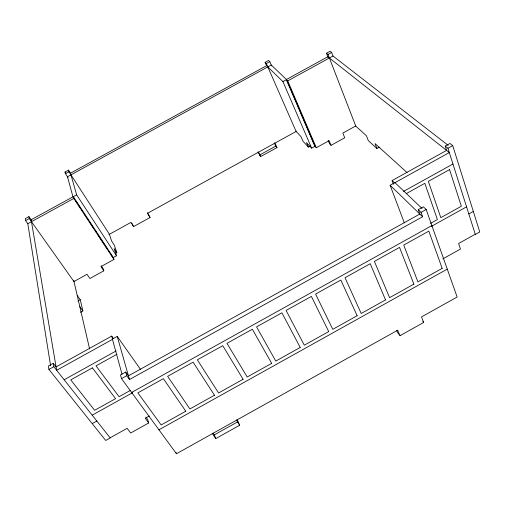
<?xml version="1.0" encoding="UTF-8"?>
<svg xmlns="http://www.w3.org/2000/svg" width="505" height="505" viewBox="0 0 505 505"><rect width="100%" height="100%" fill="white"/><g stroke="black" fill="none" stroke-linecap="round" stroke-linejoin="round"><path stroke-width="0.76" d="M212.416 433.669L215.749 438.605L239.692 425.235L236.921 419.712M400.01 335.686L423.682 322.461L421.492 316.925L457.139 297.022L426.169 209.487L423.36 206.823L418.235 209.663L419.825 214.057L128.447 375.834L125.701 372.034L120.487 374.925L121.497 378.63L176.447 453.749L397.688 330.213L400.01 335.686L397.568 332.549L396.696 330.497M475.255 234.238L458.609 243.511L460.465 249.053L442.797 258.895M110.122 437.803L127.127 428.335L130.694 432.993L148.71 422.963L147.7 419.554L145.97 417.199M149.284 416L145.238 418.254L148.71 422.963M158.936 429.812L447.266 269.114M215.749 438.605L214.309 434.881L238.12 421.587M403.508 191.414L452.953 163.999M64.148 379.76L116.112 350.956M406.336 193.573L424.819 183.321L437.399 219.555L430.55 223.368M116.964 354.251L96.007 365.866L119.079 396.709L130.561 390.327M121.497 378.63L126.736 375.72L125.701 372.034M418.235 209.663L421.019 212.346L426.169 209.487M126.736 375.72L129.495 379.526L422.603 216.759L421.019 212.346M131.603 392.448L431.863 225.583M431.485 226.328L466.551 206.835M92.188 415.167L132.512 392.757M468.817 213.956L473.337 211.443M92.226 423.613L96.846 421.044M77.858 300.999L80.238 299.686L77.221 295.469M80.465 312.292L82.889 310.947L80.238 299.686M355.356 125.739L366.453 135.794L368.29 140.611L376.894 148.47L379.28 147.151M445.214 146.09L449.968 143.458L452.726 145.579L479.75 231.953L475.319 234.421L447.948 148.23L445.214 146.09L446.59 150.408L392.095 180.582L393.471 184.262M53.252 363.322L48.379 366.018L48.916 369.42L105.703 440.474L110.235 437.949L53.814 366.706L53.252 363.322L56.074 366.895L111.706 336.096L113.53 338.666M447.948 148.23L452.726 145.579M48.916 369.42L53.814 366.706M140.68 369.647L117.229 336.387L112.369 339.076L122.033 374.224M404.309 222.825L390.125 185.253L394.904 182.602L422.092 208.527M108.878 234.573L130.965 222.408L133.566 226.587L150.048 217.504L147.504 212.775M296.681 131.148L147.517 213.293L150.048 217.504M259.475 155.098L275.774 146.122L276.993 147.574L260.63 156.588L257.967 151.948M115.481 253.504L116.838 252.752L114.319 245.171L111.611 240.999L109.345 234.137L68.964 171.763L68.503 170.116L65.006 172.028L65.454 173.688L68.03 177.634M271.69 65.966L269.822 61.667L268.559 60.467L265.106 62.361L266.356 63.567L296.05 131.319L300.999 136.659L302.975 141.204L308.422 147.119L310.436 146.002M113.019 257.702L116.485 255.789L114.098 248.542L116.838 252.752M308.422 147.119L306.428 142.524L311.648 148.161L315.076 146.273L286.55 79.607L271.267 65.019L67.462 176.763L72.979 196.855L74.254 198.793M286.625 80.257L314.855 146.191L316.294 147.725L329.108 140.655L331.053 145.333L344.732 137.789L342.844 133.08L355.722 125.979L328.016 54.464L326.445 53.24L330.062 51.251L331.646 52.47L333.01 56.017L448.213 145.371M113.947 259.45L73.806 198.446L73.294 196.609L113.309 257.468L113.947 259.45L100.962 266.615L103.809 270.832L89.922 278.495L87.018 274.303L73.926 281.525L29.258 218.558L28.937 216.626L25.25 218.646L25.553 220.59L27.781 223.702L50.601 365.702M65.454 173.688L68.964 171.763M266.356 63.567L269.822 61.667M116.485 255.789L76.64 194.842L70.492 173.19L266.571 65.694L282.926 81.595L311.648 148.161M328.016 54.464L331.646 52.47M25.553 220.59L29.258 218.558M76.64 194.842L31.14 219.744L56.648 370.291L112.59 339.309L111.706 336.096M282.926 81.595L286.55 79.607M392.095 180.582L394.531 182.905L449.317 152.554L327.814 56.768L286.322 79.55L287.717 80.888L333.01 56.017M27.781 223.702L73.806 198.446M407.106 172.622L375.051 143.584L376.894 148.47M390.125 185.253L422.603 216.759M331.053 145.333L329.557 143.824L328.174 140.485M422.824 321.439L423.682 322.461M79.822 306.686L82.889 310.947M28.937 216.626L31.645 220.451M213.059 433.031L214.309 434.881M101.183 265.8L103.209 268.811L103.809 270.832M75.529 200.731L77.233 203.319M78.509 205.257L79.79 207.208M81.501 209.802L82.353 211.103M84.486 214.347L85.345 215.641M87.049 218.236L87.908 219.536M89.189 221.48L90.894 224.081M92.175 226.025L93.457 227.976M95.167 230.57L96.449 232.515M98.153 235.115L99.012 236.409M99.864 237.703L101.985 240.929M102.831 242.217L104.529 244.799M105.804 246.737L107.079 248.668M108.777 251.25L109.623 252.538M111.321 255.12L112.596 257.051M65.006 172.028L65.865 173.348M68.503 170.116L70.492 173.19M236.485 420.223L239.692 425.235M131.773 223.04L133.566 226.587M258.522 152.163L260.63 156.588M274.941 143.117L276.993 147.574M274.31 142.947L275.774 146.122M265.106 62.361L266.571 65.694M287.717 80.888L316.294 147.725M326.445 53.24L328.149 57.639M176.037 452.467L176.447 453.749M117.229 336.387L129.495 379.526M73.711 280.325L89.606 348.93M185.789 411.228L161.164 424.951L137.884 392.852L163.386 378.681L185.789 411.228M214.473 395.245L189.893 408.943L167.635 376.32L193.093 362.167L214.473 395.245M243.107 379.287L218.57 392.966L197.335 359.812L222.743 345.685L243.107 379.287M271.696 363.36L247.198 377.008L226.979 343.331L252.342 329.228L271.696 363.36M300.229 347.459L275.774 361.088L256.565 326.88L281.891 312.81L300.229 347.459M328.711 331.583L304.3 345.193L286.108 310.461L311.383 296.416L328.711 331.583M357.149 315.739L332.782 329.323L315.593 294.074L340.818 280.048L357.149 315.739M385.536 299.919L361.208 313.479L345.022 277.712L370.209 263.711L385.536 299.919M413.879 284.132L389.589 297.666L374.401 261.382L399.543 247.406L413.879 284.132M442.165 268.37L417.919 281.878L403.729 245.083L428.827 231.132L442.165 268.37M449.545 169.611L428.354 181.364L440.821 217.655L461.343 206.248L449.545 169.611M92.402 367.867L70.738 379.874L94.624 410.294L115.588 398.647L92.402 367.867"/></g></svg>
